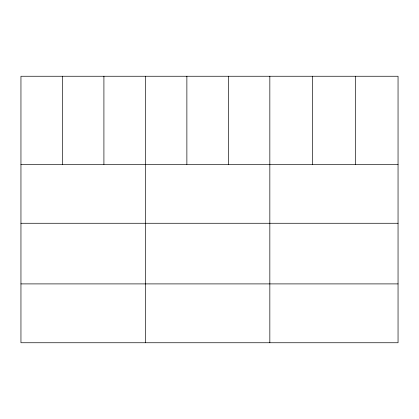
<?xml version="1.0" encoding="UTF-8"?>
<svg xmlns="http://www.w3.org/2000/svg" width="419" height="419" viewBox="0 0 419 419"><rect width="100%" height="100%" fill="white"/><g stroke="black" fill="none" stroke-linecap="round" stroke-linejoin="round"><path stroke-width="0.63" d="M398.05 164.421L398.05 342.747L20.95 342.747L20.95 76.253L398.05 76.253L398.05 164.421L20.95 164.421M20.95 223.269L398.05 223.269M20.95 283.899L398.05 283.899M355.312 76.253L355.312 164.421M312.574 76.253L312.574 164.421M269.836 76.253L269.836 342.747M228.355 76.253L228.355 164.421M186.874 76.253L186.874 164.421M145.393 76.253L145.393 342.747M103.912 76.253L103.912 164.421M62.431 76.253L62.431 164.421"/></g></svg>
